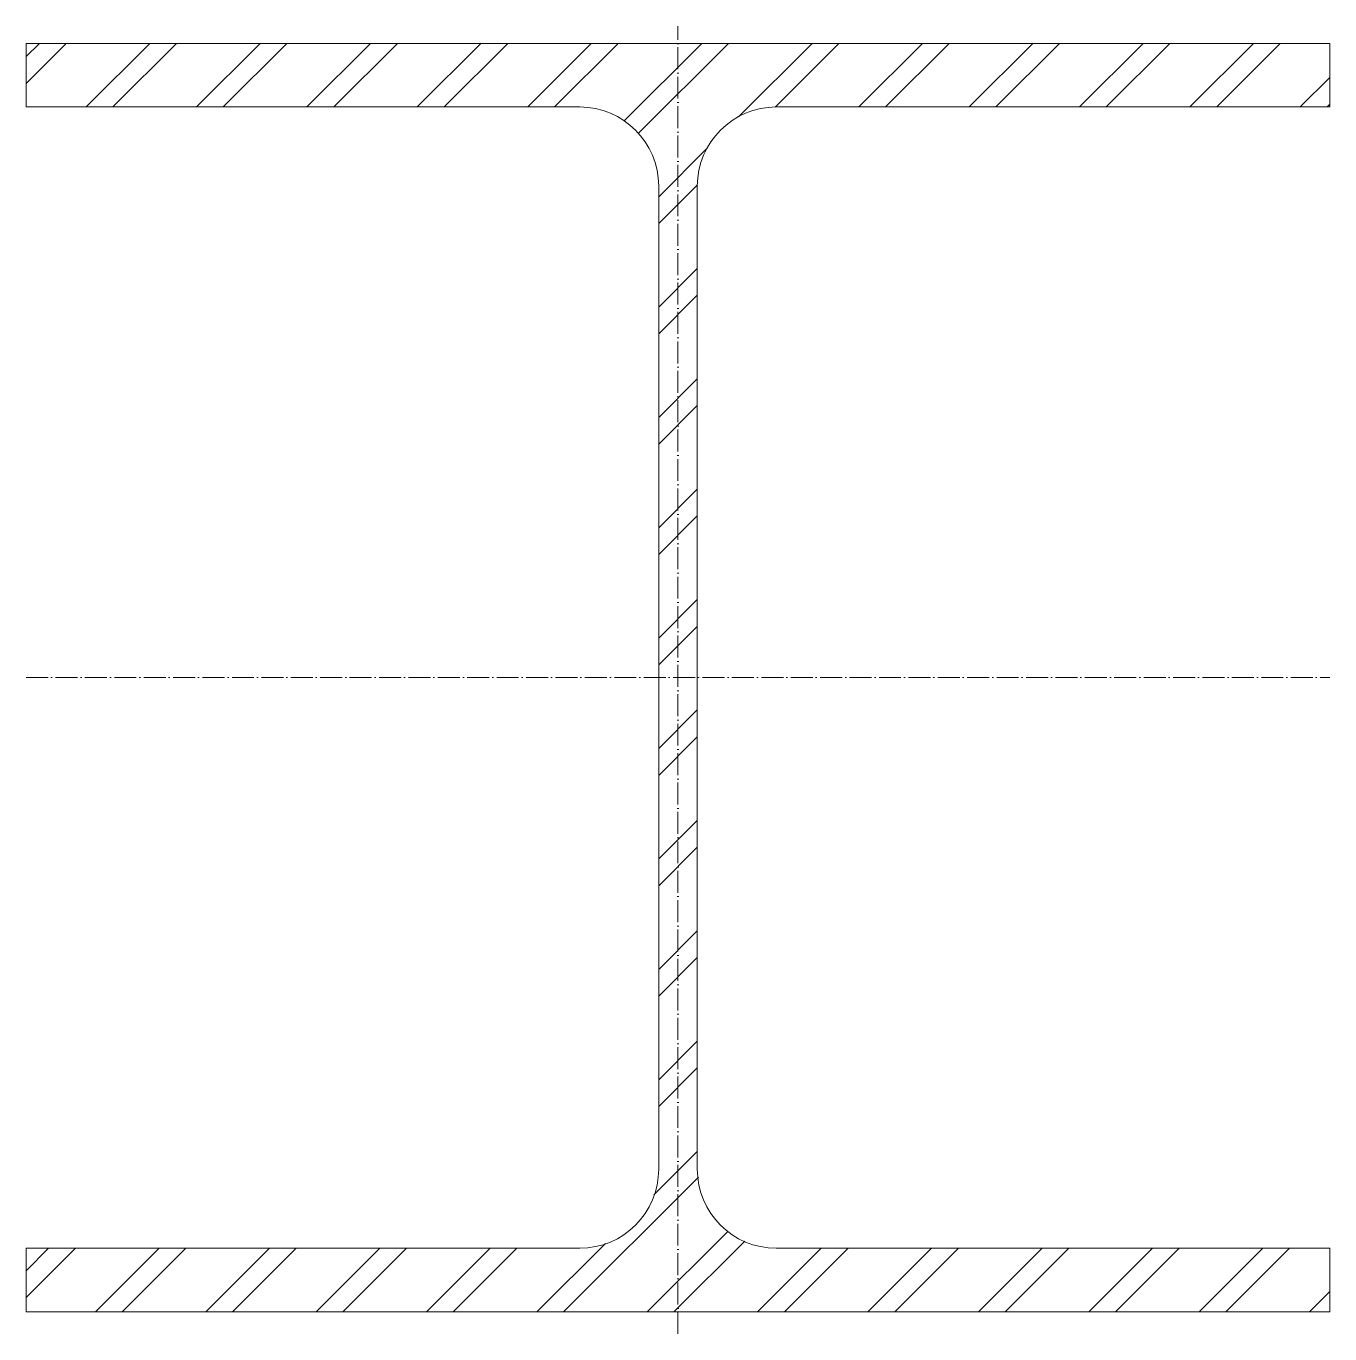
# Model space of a CAD drawing. Header units: metres. Extents: x -149 to 149, y -150 to 148.
import ezdxf

# ---------------------------------------------------------------- set-up
doc = ezdxf.new("R2010")
doc.units = ezdxf.units.M
doc.linetypes.add('MV_hartlijn_staal', pattern=[6.6, 5, -0.8, 0, -0.8])
doc.layers.add('A-DETL-GENF', color=92, linetype='Continuous', lineweight=18)

# ---------------------------------------------------------------- blocks, each defined once
blk = doc.blocks.new('28 Staalprofielen DIN_DIE_DILl 2d - DIE30-4447747-00_0 Basismaterialen')
at = {"layer": 'A-DETL-GENF', "lineweight": 13}
h = blk.add_hatch(dxfattribs=at)
h.set_pattern_fill('FP_527', color=256, style=0, pattern_type=2)
h.set_pattern_definition([(225, (-313.369, 3591.344), (12.57236, -12.57236), []), (225, (-313.369, 3572.294), (12.57236, -12.57236), [])])
h.paths.add_polyline_path([(-148.5, 144.5), (-148.5, 130), (-22.4, 130), (-17.74, 129.39), (-13.4, 127.59), (-9.67, 124.73), (-6.81, 121), (-5.01, 116.66), (-4.4, 112), (-4.4, -112), (-5.01, -116.66), (-6.81, -121), (-9.67, -124.73), (-13.4, -127.59), (-17.74, -129.39), (-22.4, -130), (-148.5, -130), (-148.5, -144.5), (148.5, -144.5), (148.5, -130), (22.4, -130), (17.74, -129.39), (13.4, -127.59), (9.67, -124.73), (6.81, -121), (5.01, -116.66), (4.4, -112), (4.4, 112), (5.01, 116.66), (6.81, 121), (9.67, 124.73), (13.4, 127.59), (17.74, 129.39), (22.4, 130), (148.5, 130), (148.5, 144.5)])
at = {"layer": 'A-DETL-GENF', "linetype": 'MV_hartlijn_staal', "lineweight": 13}
for p, q in [((0, -149.5), (0, 148.42)), ((-148.5, 0), (148.5, 0))]:
    blk.add_line(p, q, dxfattribs=at)
at = {"layer": 'A-DETL-GENF'}
for p, q in [((148.5, 144.5), (-148.5, 144.5)), ((-148.5, 144.5), (-148.5, 130)), ((148.5, 144.5), (-148.5, 144.5)), ((-148.5, 144.5), (-148.5, 130)), ((148.5, 130), (148.5, 144.5)), ((148.5, 144.5), (148.5, 130)), ((-148.5, 130), (-22.4, 130)), ((-148.5, 130), (-22.4, 130)), ((22.4, 130), (148.5, 130)), ((148.5, 130), (22.4, 130)), ((-4.4, 112), (-4.4, -112)), ((-4.4, -112), (-4.4, 112)), ((4.4, -112), (4.4, 112)), ((4.4, -112), (4.4, 112)), ((-22.4, -130), (-148.5, -130)), ((-148.5, -130), (-148.5, -144.5)), ((-148.5, -144.5), (-148.5, -130)), ((-148.5, -130), (-22.4, -130)), ((148.5, -130), (22.4, -130)), ((148.5, -130), (22.4, -130)), ((148.5, -144.5), (148.5, -130)), ((148.5, -144.5), (148.5, -130)), ((-148.5, -144.5), (148.5, -144.5)), ((148.5, -144.5), (-148.5, -144.5))]:
    blk.add_line(p, q, dxfattribs=at)
for centre, start, end in [((-22.4, 112), 360, 90), ((-22.4, 112), 360, 90), ((22.4, 112), 90, 180), ((22.4, 112), 90, 180), ((-22.4, -112), 270, 360), ((-22.4, -112), 270, 0), ((22.4, -112), 180, 270), ((22.4, -112), 180, 270)]:
    blk.add_arc(centre, 18, start, end, dxfattribs=at)

msp = doc.modelspace()

# ---------------------------------------------------------------- block references
msp.add_blockref('28 Staalprofielen DIN_DIE_DILl 2d - DIE30-4447747-00_0 Basismaterialen', (0, 0))

doc.saveas('drawing.dxf')
